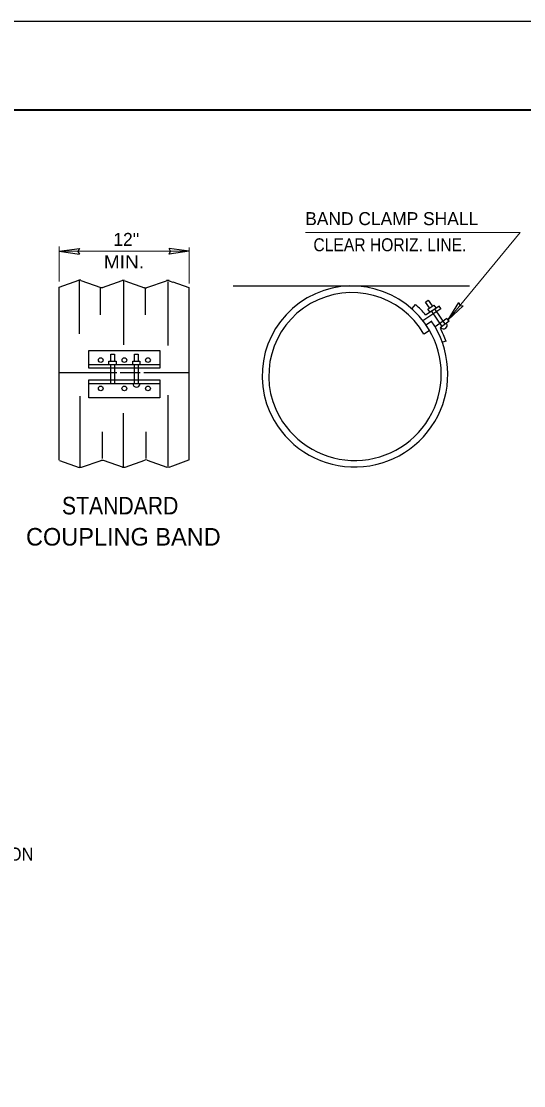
# Model space of a CAD drawing. Extents: x 558 to 966, y -57 to 218.
# Drawn here: x 845.2 to 887.7, y 82.7 to 172.9 of the extents above; entities that cross this region are included whole.
import ezdxf
from ezdxf.enums import TextEntityAlignment as Align

# ---------------------------------------------------------------- set-up
doc = ezdxf.new("R2010")
doc.units = 0
doc.header["$LTSCALE"] = 0.41
for name, color, linetype, lineweight in [('1', 7, 'Continuous', 25), ('14', 7, 'Continuous', 35), ('15', 7, 'Continuous', 25)]:
    doc.layers.add(name, color=color, linetype=linetype, lineweight=lineweight)

msp = doc.modelspace()

# ---------------------------------------------------------------- linework, layer by layer
at = {"layer": '1', "lineweight": 35}
msp.add_line((630.1343, 165.359), (955.1102, 165.359), dxfattribs=at)
at = {"layer": '1'}
for p, q in [((848.4002, 153.3848), (850.1035, 153.619)), ((848.4002, 153.3848), (850.1035, 153.1515)), ((859.3993, 153.3865), (857.696, 153.6207)), ((859.3993, 153.3865), (857.696, 153.1532)), ((881.311, 147.5923), (882.2135, 149.0548)), ((881.311, 147.5923), (882.5743, 148.7573))]:
    msp.add_line(p, q, dxfattribs=at)
for points in [[(615.136, -47.1243), (615.136, 172.859), (960.1102, 172.859)], [(850.1035, 153.619), (849.9718, 153.3832), (850.1035, 153.1515)], [(857.696, 153.1532), (857.8277, 153.389), (857.696, 153.6207)], [(882.2135, 149.0548), (882.3118, 148.8032), (882.5743, 148.7573)]]:
    msp.add_lwpolyline(points, dxfattribs=at)
at = {"layer": '15', "lineweight": 13}
for p, q in [((848.4002, 150.8423), (848.4002, 153.7982)), ((848.4002, 153.3857), (859.3993, 153.3857)), ((859.3927, 150.6723), (859.3927, 153.7198))]:
    msp.add_line(p, q, dxfattribs=at)
at = {"layer": '15'}
for p, q in [((848.4002, 150.3523), (850.0677, 150.9398)), ((850.1168, 146.3948), (850.1168, 150.8948)), ((850.2402, 150.9123), (851.9085, 150.324)), ((852.0702, 150.3323), (853.7377, 150.9198)), ((853.8268, 150.874), (853.8268, 145.4748)), ((853.9402, 150.8923), (855.6077, 150.304)), ((855.8202, 150.3123), (857.4877, 150.8998)), ((857.596, 150.8248), (857.596, 145.4257)), ((857.7002, 150.8923), (858.0002, 150.7823)), ((858.0002, 150.7923), (859.3777, 150.314)), ((848.4002, 135.6923), (848.4002, 150.3515)), ((851.8668, 150.2557), (851.8668, 147.9957)), ((855.6852, 150.2557), (855.6852, 147.9957)), ((859.3902, 135.7123), (859.3902, 150.3115)), ((863.1302, 150.4523), (883.1302, 150.4523)), ((878.5302, 148.8723), (878.236, 148.5415)), ((880.5168, 148.7232), (879.3968, 147.984)), ((880.5002, 148.7623), (880.6843, 148.5232)), ((880.6902, 148.5223), (879.1743, 147.509)), ((880.8152, 147.0323), (879.8935, 148.3498)), ((880.1435, 148.5148), (881.061, 147.204)), ((879.4277, 147.1682), (879.8893, 147.4848)), ((881.2002, 147.7123), (880.2135, 146.9815)), ((881.3902, 147.4723), (880.636, 146.899)), ((881.3902, 147.4723), (881.2052, 147.7123)), ((879.7418, 146.6765), (879.2768, 146.3623)), ((881.1302, 145.7907), (880.8227, 145.6832)), ((850.9102, 143.7923), (856.9102, 143.7923)), ((852.7702, 142.1923), (852.7702, 143.7723)), ((853.0702, 143.7923), (853.0702, 142.1923)), ((854.7702, 142.1923), (854.7702, 143.7923)), ((855.0702, 143.7923), (855.0702, 142.1923)), ((848.4002, 143.1223), (853.2602, 143.1223)), ((853.5602, 143.1223), (855.2602, 143.1223)), ((855.5602, 143.1223), (859.4002, 143.1223)), ((850.9102, 142.1923), (856.9102, 142.1923)), ((850.1468, 141.134), (850.1468, 135.1348)), ((857.5968, 141.214), (857.5968, 135.2148)), ((853.8368, 135.1748), (853.8368, 139.6748)), ((852.0668, 135.8348), (852.0668, 138.0948)), ((855.7668, 135.8548), (855.7668, 138.1148)), ((848.4293, 135.6723), (850.096, 135.0848)), ((850.2702, 135.1023), (851.9368, 135.6898)), ((852.1293, 135.6923), (853.796, 135.1048)), ((853.9702, 135.1223), (855.6368, 135.7098)), ((855.8293, 135.7123), (857.496, 135.1248)), ((857.7102, 135.1223), (858.0002, 135.2223)), ((858.0002, 135.2323), (859.3768, 135.7198))]:
    msp.add_line(p, q, dxfattribs=at)
at = {"layer": '15', "lineweight": 13}
msp.add_lwpolyline([(869.2318, 154.9923), (887.4102, 154.9923), (881.3102, 147.5923)], dxfattribs=at)
at = {"layer": '15'}
for points in [[(850.2343, 150.9265), (850.2268, 150.929), (850.2193, 150.9315), (850.2118, 150.9332), (850.2052, 150.9348), (850.1977, 150.9365), (850.1902, 150.9382), (850.1827, 150.9398), (850.1743, 150.9407), (850.1668, 150.9415), (850.1593, 150.9423), (850.1518, 150.9432), (850.1443, 150.944), (850.1368, 150.944), (850.1285, 150.944), (850.121, 150.944), (850.1135, 150.944), (850.106, 150.9432), (850.0985, 150.9423), (850.091, 150.9415), (850.0835, 150.9407), (850.076, 150.939), (850.0685, 150.9382), (850.061, 150.9365), (850.0535, 150.934), (850.046, 150.9323), (850.0268, 150.9265)], [(853.9343, 150.9065), (853.9268, 150.909), (853.9193, 150.9107), (853.9118, 150.9132), (853.9052, 150.9148), (853.8977, 150.9165), (853.8902, 150.9182), (853.8827, 150.9198), (853.8743, 150.9207), (853.8668, 150.9215), (853.8593, 150.9223), (853.8518, 150.9232), (853.8443, 150.924), (853.8368, 150.924), (853.8285, 150.924), (853.821, 150.924), (853.8135, 150.9232), (853.806, 150.9232), (853.7985, 150.9223), (853.791, 150.9215), (853.7835, 150.9207), (853.776, 150.919), (853.7685, 150.9173), (853.761, 150.9165), (853.7535, 150.914), (853.746, 150.9123), (853.7268, 150.9065)], [(857.6943, 150.9065), (857.6868, 150.909), (857.6793, 150.9107), (857.6718, 150.9132), (857.6652, 150.9148), (857.6577, 150.9165), (857.6502, 150.9182), (857.6418, 150.9198), (857.6343, 150.9207), (857.6268, 150.9215), (857.6193, 150.9223), (857.6118, 150.9232), (857.6043, 150.924), (857.5968, 150.924), (857.5885, 150.924), (857.581, 150.924), (857.5735, 150.9232), (857.566, 150.9232), (857.5585, 150.9223), (857.551, 150.9215), (857.5435, 150.9207), (857.536, 150.919), (857.5277, 150.9173), (857.521, 150.9165), (857.5135, 150.914), (857.506, 150.9123), (857.4868, 150.9065)], [(851.9068, 150.3382), (851.9135, 150.3357), (851.921, 150.3332), (851.9285, 150.3315), (851.936, 150.329), (851.9435, 150.3273), (851.951, 150.3257), (851.9585, 150.3248), (851.966, 150.3232), (851.9735, 150.3223), (851.981, 150.3215), (851.9885, 150.3207), (851.996, 150.3207), (852.0043, 150.3207), (852.0118, 150.3198), (852.0193, 150.3207), (852.0268, 150.3207), (852.0343, 150.3215), (852.0418, 150.3215), (852.0502, 150.3232), (852.0577, 150.324), (852.0652, 150.3248), (852.0727, 150.3265), (852.0802, 150.3282), (852.0877, 150.3298), (852.0952, 150.3323), (852.1135, 150.3382)], [(855.6068, 150.3182), (855.6135, 150.3157), (855.621, 150.3132), (855.6285, 150.3107), (855.636, 150.309), (855.6435, 150.3073), (855.651, 150.3057), (855.6585, 150.3048), (855.666, 150.3032), (855.6735, 150.3023), (855.681, 150.3015), (855.6885, 150.3007), (855.696, 150.3007), (855.7043, 150.3007), (855.7118, 150.2998), (855.7193, 150.3007), (855.7268, 150.3007), (855.7343, 150.3015), (855.7418, 150.3015), (855.7502, 150.3023), (855.7577, 150.304), (855.7652, 150.3048), (855.7727, 150.3065), (855.7802, 150.3082), (855.7877, 150.3098), (855.7952, 150.3123), (855.8135, 150.3182)], [(879.726, 148.5882), (879.3818, 149.0798), (879.6277, 149.2515), (879.9718, 148.7607)], [(879.7535, 148.2707), (879.5952, 148.4965), (880.086, 148.8407), (880.2585, 148.5948)], [(880.6318, 146.8923), (880.7302, 146.7032), (880.8185, 146.5232), (880.9027, 146.3415), (881.1243, 145.7898)], [(852.7702, 144.0923), (852.7702, 144.6923), (853.0702, 144.6923), (853.0702, 144.0923)], [(854.7702, 144.0923), (854.7702, 144.6923), (855.0702, 144.6923), (855.0702, 144.0923)], [(852.6102, 143.7923), (852.6102, 144.0923), (853.2102, 144.0923), (853.2102, 143.7923)], [(854.6302, 143.7923), (854.6302, 144.0923), (855.2302, 144.0923), (855.2302, 143.7923)], [(851.9368, 135.6873), (851.9443, 135.689), (851.9518, 135.6915), (851.9593, 135.694), (851.966, 135.6957), (851.9735, 135.6973), (851.981, 135.699), (851.9885, 135.7007), (851.996, 135.7015), (852.0043, 135.7023), (852.0118, 135.7032), (852.0193, 135.704), (852.0268, 135.704), (852.0343, 135.7048), (852.0418, 135.7048), (852.0502, 135.7048), (852.0577, 135.704), (852.0652, 135.704), (852.0727, 135.7032), (852.0802, 135.7023), (852.0877, 135.7007), (852.0952, 135.6998), (852.1027, 135.6982), (852.1102, 135.6965), (852.1177, 135.6948), (852.1252, 135.6932), (852.1443, 135.6873)], [(850.2635, 135.099), (850.2568, 135.0965), (850.2493, 135.094), (850.2418, 135.0923), (850.2343, 135.0898), (850.2268, 135.0882), (850.2193, 135.0865), (850.2118, 135.0857), (850.2043, 135.084), (850.1968, 135.0832), (850.1893, 135.0823), (850.1818, 135.0815), (850.1735, 135.0815), (850.166, 135.0815), (850.1585, 135.0815), (850.151, 135.0815), (850.1435, 135.0815), (850.136, 135.0823), (850.1277, 135.0832), (850.1202, 135.084), (850.1127, 135.0848), (850.1052, 135.0857), (850.0977, 135.0873), (850.0902, 135.089), (850.0827, 135.0907), (850.0752, 135.0932), (850.0568, 135.099)], [(857.7035, 135.119), (857.696, 135.1165), (857.6893, 135.114), (857.6818, 135.1123), (857.6743, 135.1098), (857.6668, 135.1082), (857.6593, 135.1065), (857.6518, 135.1057), (857.6443, 135.104), (857.6368, 135.1032), (857.6293, 135.1023), (857.6218, 135.1015), (857.6135, 135.1015), (857.606, 135.1015), (857.5985, 135.1015), (857.591, 135.1015), (857.5835, 135.1015), (857.576, 135.1023), (857.5677, 135.1032), (857.5602, 135.104), (857.5527, 135.1048), (857.5452, 135.1057), (857.5377, 135.1073), (857.5302, 135.109), (857.5227, 135.1107), (857.5152, 135.1132), (857.4968, 135.119)]]:
    msp.add_lwpolyline(points, dxfattribs=at)
for points in [[(850.9102, 143.4923), (850.9102, 144.9923), (856.9102, 144.9923), (856.9102, 143.4923)], [(850.9102, 140.9923), (850.9102, 142.4923), (856.9102, 142.4923), (856.9102, 140.9923)]]:
    msp.add_lwpolyline(points, close=True, dxfattribs=at)
for centre, radius, start, end in [((873.17, 142.8526), 7.5984, 29.99688, 209.7891), ((873.17, 142.8526), 7.0385, 29.99688, 209.53226), ((873.59, 143.1026), 7.6084, 40.21355, 49.26363), ((873.406, 143.0042), 7.8787, 209.89517, 34.72473), ((873.4107, 142.9938), 7.3169, 209.51187, 34.78751), ((880.9301, 147.1126), 0.2999, 214.99567, 34.99563), ((851.9101, 144.1826), 0.2, 0, 359.99998), ((853.9101, 144.1826), 0.2, 0, 359.99998), ((855.9101, 144.1826), 0.2, 0, 359.99998), ((851.9101, 141.7826), 0.2, 0, 359.99998), ((853.9101, 141.7826), 0.2, 0, 359.99998), ((854.9301, 142.1926), 0.3, 179.99996, 359.99993), ((855.9101, 141.7826), 0.2, 0, 359.99998), ((855.7405, 135.413), 0.3117, 70.60453, 109.39269), ((853.8602, 135.413), 0.3117, 250.60455, 289.39271)]:
    msp.add_arc(centre, radius, start, end, dxfattribs=at)

# ---------------------------------------------------------------- texts
at = {"layer": '14', "width": 0.9}
msp.add_text('STANDARD', height=1.488, dxfattribs=at).set_placement((848.6302, 131.1123))
at = {"layer": '14'}
msp.add_text('COUPLING BAND', height=1.488, dxfattribs=at).set_placement((845.5893, 128.4757))
at = {"layer": '15'}
for s, p in [('BAND CLAMP SHALL', (883.8502, 155.6023)), ("12''", (855.1777, 153.8448))]:
    msp.add_text(s, height=1.1, dxfattribs=at).set_placement(p, align=Align.RIGHT)
for s, width, p in [('CLEAR HORIZ. LINE.', 0.9, (882.856, 153.3898)), (' MIN.', 1.1, (855.5835, 151.9498)), ('ANNULAR CORRUGATION', 0.95, (846.2185, 101.8073))]:
    msp.add_text(s, height=1.1, dxfattribs=dict(at, width=width)).set_placement(p, align=Align.RIGHT)

doc.saveas('drawing.dxf')
